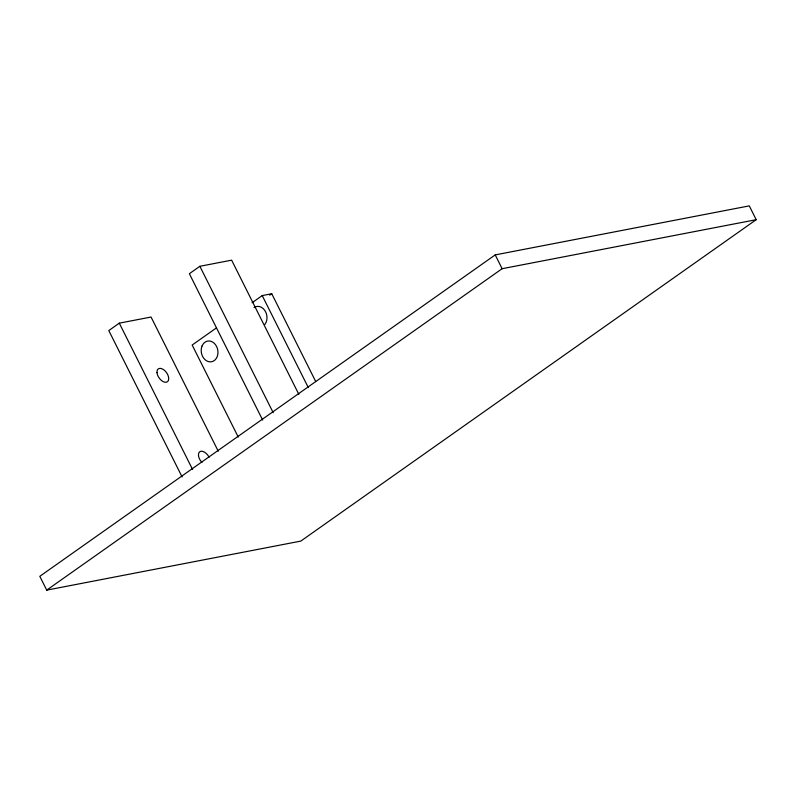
<?xml version="1.0" encoding="UTF-8"?>
<svg xmlns="http://www.w3.org/2000/svg" width="796" height="796" viewBox="0 0 796 796"><rect width="100%" height="100%" fill="white"/><g stroke="black" fill="none" stroke-linecap="round" stroke-linejoin="round"><path stroke-width="1.19" d="M218.263 451.223L151.061 317.037L119.3 323.156L108.793 330.579L182.105 476.963M298.838 394.358L231.636 260.163L199.876 266.292L189.368 273.715L262.67 420.099M216.532 327.833L192.164 345.036L238.253 437.084M252.073 302.759L262.222 295.585L271.754 293.754L315.624 381.364M269.725 295.187L271.754 293.754M495.212 254.899L39.8 576.314L46.715 590.125L300.788 541.101L756.2 219.686L749.285 205.875L495.212 254.899L502.127 268.71L756.2 219.686M46.715 590.125L502.127 268.71M262.222 295.585L308.321 387.632M199.876 266.292L273.187 412.686M119.3 323.156L192.612 469.55M201.925 462.416A7.89 4.567 54.8 0 1 199.756 451.74A7.89 4.567 54.8 0 1 209.089 457.252M254.014 307.604A10.517 8.298 79.1 0 1 264.969 310.709A10.517 8.298 79.1 0 1 264.889 324.42M156.991 372.667A7.89 4.567 54.8 0 0 166.294 382.229A7.89 4.567 54.8 0 0 165.24 371.075A7.89 4.567 54.8 0 0 156.991 372.667M202.084 345.922A10.517 8.298 79.1 0 0 210.074 361.872A10.517 8.298 79.1 0 0 216.592 346.479A10.517 8.298 79.1 0 0 202.084 345.922"/></g></svg>
